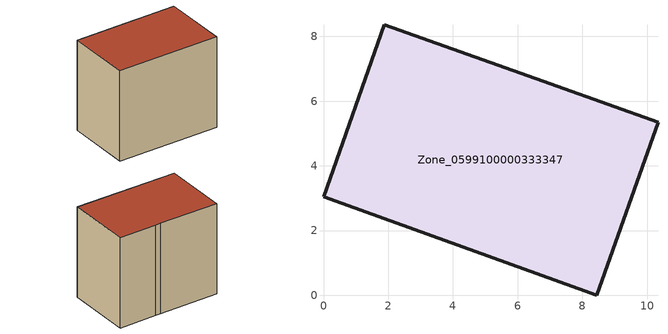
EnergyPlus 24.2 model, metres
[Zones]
Zone_0599100000333347
 floor ground (C_G): 1.87,8.36 6.79,6.61 7.23,6.46 10.34,5.35 8.45,0 0,3.04 z0.41
 wall outside (C_F): 7.23,6.46 6.79,6.61 1.87,8.36 0,3.04 8.45,0 10.34,5.35 7.23,6.46 z0.41:8.42
 roof outside (C_R): 6.79,6.61 1.87,8.36 0,3.04 8.45,0 10.34,5.35 7.23,6.46 z8.42
[BUILDING]
Pand.0599100000333347: North Axis=0; Terrain=City; Loads Convergence Tolerance Value=0.04; Temperature Convergence Tolerance Value=0.4; Solar Distribution=FullExterior; Maximum Number of Warmup Days=25; Minimum Number of Warmup Days=1
[Site:Location]
Rotterdam.The.Hague.AP_ZH_NLD Design_Conditions: Latitude=51.96; Longitude=4.45; Time Zone=1; Elevation=-4.5
[SITE:GROUNDTEMPERATURE:BUILDINGSURFACE]
18, 18, 18, 18, 18, 18, 18, 18, 18, 18, 18, 18
[MATERIAL] Thermal Absorptance=0.9; Solar Absorptance=0.7; Visible Absorptance=0.7
Name | Roughness | Thickness | Conductivity | Density | Specific Heat
G.TC.1975-1991 | MediumSmooth | 0.15 | 0.288461 | 540 | 1210
F.TC.1975-1991 | Rough | 0.3 | 0.230769 | 1920 | 840
R.TC.1975-1991 | MediumRough | 0.2 | 0.153846 | 1500 | 1000
[CONSTRUCTION]
C_G: G.TC.1975-1991
C_F: F.TC.1975-1991
C_R: R.TC.1975-1991
[ZONE]
Zone_0599100000333347: Type=1; Multiplier=1; Ceiling Height=Autocalculate; Volume=Autocalculate; Floor Area=autocalculate; Part of Total Floor Area=Yes
[ZONEINFILTRATION:DESIGNFLOWRATE]
Infil_Zone_0599100000333347: Zone or ZoneList or Space or SpaceList=Zone_0599100000333347; Schedule=AlwaysOn; Design Flow Rate Calculation Method=Flow/Area; Flow Rate per Floor Area=0.003; Constant Term Coefficient=1; Temperature Term Coefficient=0; Velocity Term Coefficient=0; Velocity Squared Term Coefficient=0
[HVACTEMPLATE:ZONE:IDEALLOADSAIRSYSTEM]
Zone_0599100000333347: Maximum Heating Supply Air Temperature=50; Minimum Cooling Supply Air Temperature=13; Maximum Heating Supply Air Humidity Ratio=0.0156; Minimum Cooling Supply Air Humidity Ratio=0.0077; Heating Limit=NoLimit; Cooling Limit=NoLimit; Dehumidification Control Type=ConstantSensibleHeatRatio; Cooling Sensible Heat Ratio=0.7; Dehumidification Setpoint=60; Humidification Control Type=None; Humidification Setpoint=30; Outdoor Air Method=None; Outdoor Air Flow Rate per Person=0.00944; Outdoor Air Flow Rate per Zone Floor Area=0; Outdoor Air Flow Rate per Zone=0; Demand Controlled Ventilation Type=None; Outdoor Air Economizer Type=NoEconomizer; Heat Recovery Type=None; Sensible Heat Recovery Effectiveness=0.7; Latent Heat Recovery Effectiveness=0.65
[ZONECONTROL:THERMOSTAT]
ThermostatControl_Zone_0599100000333347: Zone or ZoneList=Zone_0599100000333347; Control Type Schedule=DualSetpointControlType; Control 1=Thermostat_Zone_0599100000333347; Temperature Difference Between Cutout And Setpoint=0
[THERMOSTATSETPOINT:DUALSETPOINT]
Thermostat_Zone_0599100000333347: Heating Setpoint Temperature Schedule=HeatingSetpoint_Zone_0599100000333347; Cooling Setpoint Temperature Schedule=CoolingSetpoint_Zone_0599100000333347
[SCHEDULE:COMPACT]
HeatingSetpoint_Zone_0599100000333347: Through: 12/31, For: AllDays, Until: 24:00, 21
CoolingSetpoint_Zone_0599100000333347: Through: 12/31, For: AllDays, Until: 24:00, 24
DualSetpointControlType: Through: 12/31, For: AllDays, Until: 24:00, 4
AlwaysOn: Through: 12/31, For: AllDays, Until: 24:00, 1
